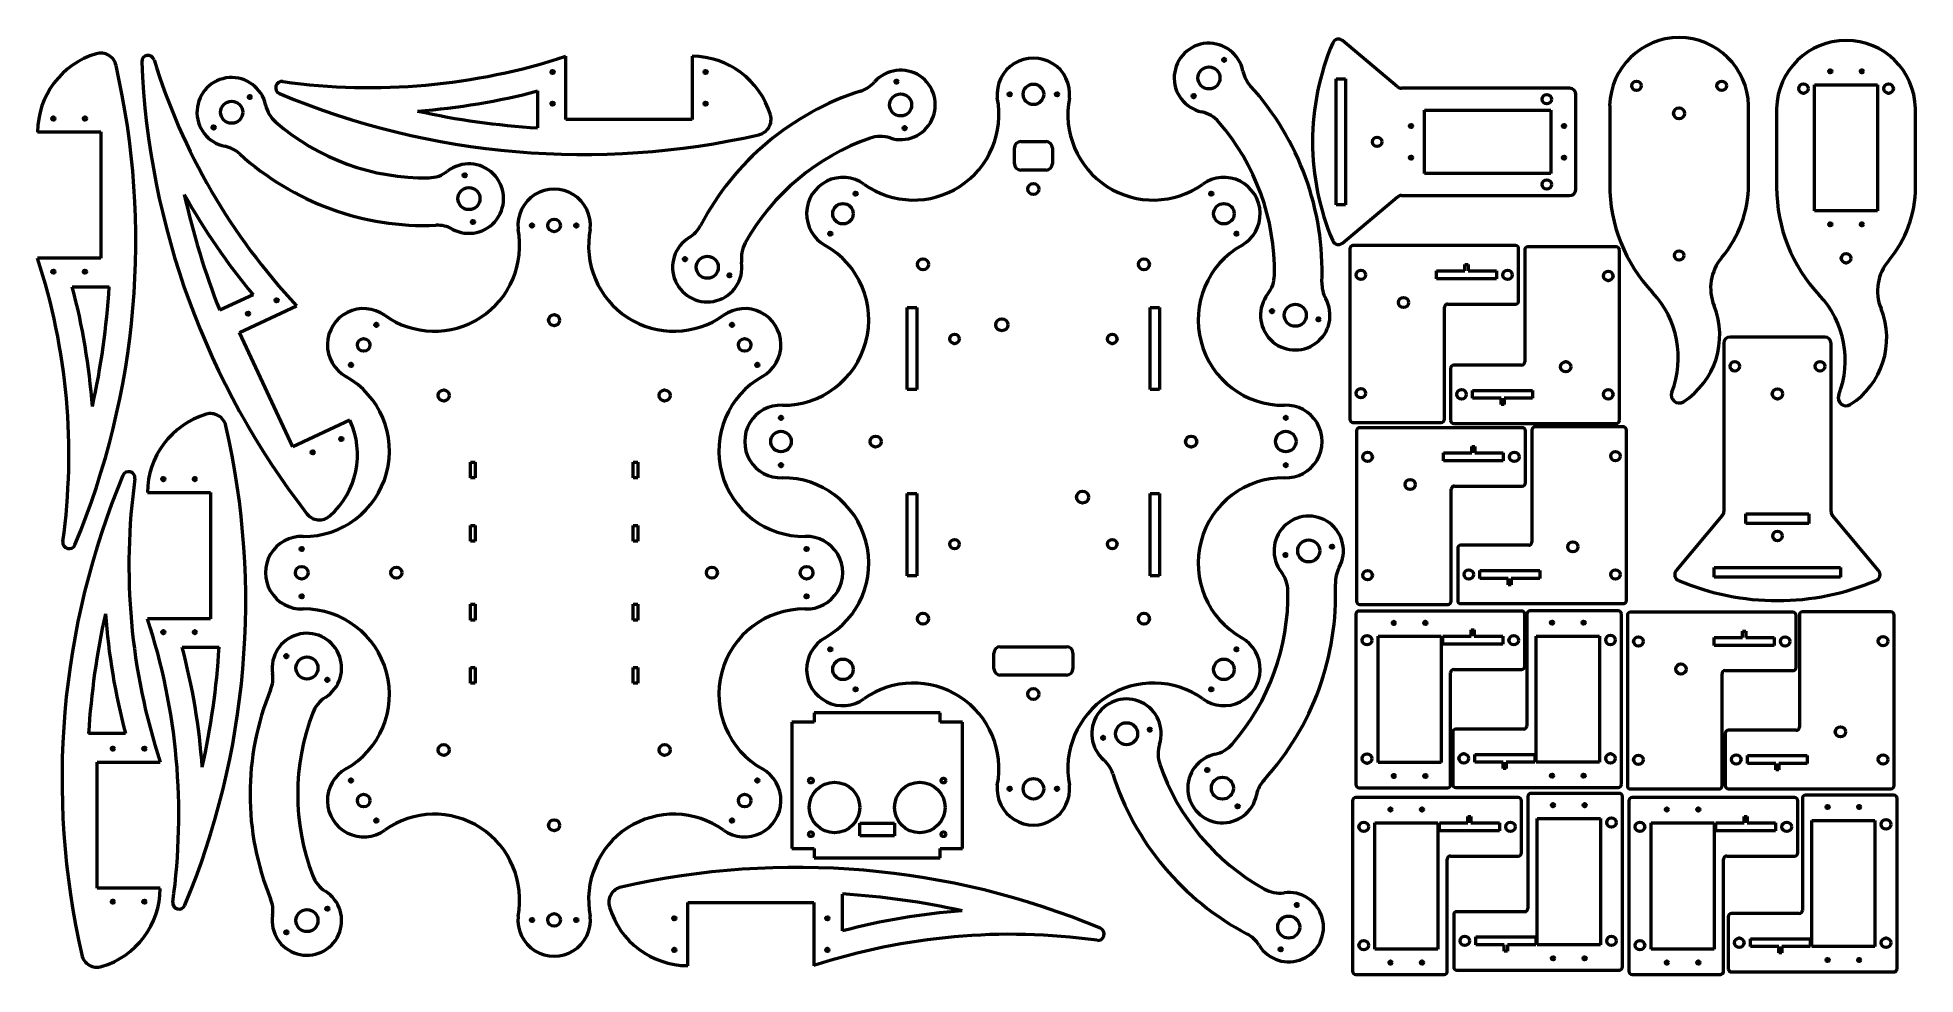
# Model space of a CAD drawing. Header units: millimetres. Extents: x 3 to 598, y 3 to 299.
import ezdxf

# ---------------------------------------------------------------- set-up
doc = ezdxf.new("R2010")
doc.units = ezdxf.units.MM
doc.layers.add('Visible (ISO)', color=7, linetype='Continuous', lineweight=50)

msp = doc.modelspace()

# ---------------------------------------------------------------- linework, layer by layer
at = {"layer": 'Visible (ISO)'}
for p, q in [((434.15, 283.81), (416.74, 298.42)), ((170.62, 273.47), (170.62, 293.47)), ((210.62, 293.47), (210.62, 273.47)), ((414.71, 286.35), (417.71, 286.35)), ((414.71, 246.35), (414.71, 286.35)), ((417.71, 286.35), (417.71, 246.35)), ((161.62, 282.47), (161.62, 270.78)), ((488.71, 283.35), (435.44, 283.35)), ((490.71, 251.35), (490.71, 281.35)), ((566.32, 244.46), (566.32, 284.46)), ((566.32, 284.46), (586.32, 284.46)), ((586.32, 284.46), (586.32, 244.46)), ((442.71, 276.35), (482.71, 276.35)), ((442.71, 256.35), (442.71, 276.35)), ((482.71, 276.35), (482.71, 256.35)), ((501.41, 277.87), (501.41, 252.87)), ((545.41, 252.87), (545.41, 277.87)), ((554.32, 276.96), (554.32, 251.96)), ((598.32, 251.96), (598.32, 276.96)), ((3.15, 269.47), (23.15, 269.47)), ((23.15, 269.47), (23.15, 229.47)), ((210.62, 273.47), (170.62, 273.47)), ((312.77, 259.41), (312.77, 264.41)), ((314.77, 266.41), (322.77, 266.41)), ((324.77, 264.41), (324.77, 259.41)), ((322.77, 257.41), (314.77, 257.41)), ((482.71, 256.35), (442.71, 256.35)), ((417.71, 246.35), (414.71, 246.35)), ((416.74, 234.27), (434.15, 248.88)), ((435.44, 249.35), (488.71, 249.35)), ((586.32, 244.46), (566.32, 244.46)), ((419.05, 232.46), (419.05, 178.46)), ((471.55, 233.46), (420.05, 233.46)), ((472.55, 215.96), (472.55, 232.46)), ((503.47, 233.11), (475.47, 233.11)), ((23.15, 229.47), (3.15, 229.47)), ((455.55, 225.46), (455.55, 227.46)), ((455.55, 227.46), (456.55, 227.46)), ((456.55, 227.46), (456.55, 225.46)), ((474.47, 232.11), (474.47, 196.61)), ((504.47, 178.11), (504.47, 232.11)), ((14.15, 220.47), (25.84, 220.47)), ((446.55, 225.46), (455.55, 225.46)), ((446.55, 222.96), (446.55, 225.46)), ((465.55, 222.96), (446.55, 222.96)), ((456.55, 225.46), (465.55, 225.46)), ((465.55, 225.46), (465.55, 222.96)), ((71.48, 217.92), (60.88, 212.98)), ((67.13, 205.96), (85.25, 214.42)), ((450.05, 214.96), (471.55, 214.96)), ((278.77, 187.91), (278.77, 213.91)), ((278.77, 213.91), (281.77, 213.91)), ((281.77, 213.91), (281.77, 187.91)), ((355.77, 187.91), (355.77, 213.91)), ((355.77, 213.91), (358.77, 213.91)), ((358.77, 213.91), (358.77, 187.91)), ((449.05, 178.46), (449.05, 213.96)), ((84.03, 169.71), (67.13, 205.96)), ((537.57, 202.49), (537.57, 149.22)), ((569.57, 204.49), (539.57, 204.49)), ((571.57, 149.22), (571.57, 202.49)), ((450.97, 194.61), (450.97, 178.11)), ((473.47, 195.61), (451.97, 195.61)), ((281.77, 187.91), (278.77, 187.91)), ((358.77, 187.91), (355.77, 187.91)), ((457.97, 185.11), (457.97, 187.61)), ((457.97, 187.61), (476.97, 187.61)), ((466.97, 185.11), (457.97, 185.11)), ((466.97, 183.11), (466.97, 185.11)), ((476.97, 185.11), (467.97, 185.11)), ((467.97, 185.11), (467.97, 183.11)), ((476.97, 187.61), (476.97, 185.11)), ((467.97, 183.11), (466.97, 183.11)), ((102.16, 178.16), (84.03, 169.71)), ((420.05, 177.46), (448.05, 177.46)), ((421.19, 174.8), (421.19, 120.8)), ((473.69, 175.8), (422.19, 175.8)), ((451.97, 177.11), (503.47, 177.11)), ((474.69, 158.3), (474.69, 174.8)), ((476.74, 175.05), (476.74, 139.55)), ((505.74, 176.05), (477.74, 176.05)), ((506.74, 121.05), (506.74, 175.05)), ((448.69, 167.8), (457.69, 167.8)), ((448.69, 165.3), (448.69, 167.8)), ((457.69, 167.8), (457.69, 169.8)), ((457.69, 169.8), (458.69, 169.8)), ((458.69, 169.8), (458.69, 167.8)), ((458.69, 167.8), (467.69, 167.8)), ((467.69, 167.8), (467.69, 165.3)), ((140.37, 159.86), (140.37, 164.86)), ((140.37, 164.86), (141.87, 164.86)), ((141.87, 164.86), (141.87, 159.86)), ((191.87, 159.86), (191.87, 164.86)), ((191.87, 164.86), (193.37, 164.86)), ((193.37, 164.86), (193.37, 159.86)), ((467.69, 165.3), (448.69, 165.3)), ((37.99, 155.26), (57.99, 155.26)), ((57.99, 155.26), (57.99, 115.26)), ((141.87, 159.86), (140.37, 159.86)), ((193.37, 159.86), (191.87, 159.86)), ((278.77, 128.91), (278.77, 154.91)), ((278.77, 154.91), (281.77, 154.91)), ((281.77, 154.91), (281.77, 128.91)), ((355.77, 128.91), (355.77, 154.91)), ((355.77, 154.91), (358.77, 154.91)), ((358.77, 154.91), (358.77, 128.91)), ((451.19, 120.8), (451.19, 156.3)), ((452.19, 157.3), (473.69, 157.3)), ((140.37, 139.86), (140.37, 144.86)), ((140.37, 144.86), (141.87, 144.86)), ((141.87, 144.86), (141.87, 139.86)), ((191.87, 139.86), (191.87, 144.86)), ((191.87, 144.86), (193.37, 144.86)), ((193.37, 144.86), (193.37, 139.86)), ((537.1, 147.93), (522.49, 130.52)), ((544.57, 145.49), (544.57, 148.49)), ((544.57, 148.49), (564.57, 148.49)), ((564.57, 145.49), (544.57, 145.49)), ((564.57, 148.49), (564.57, 145.49)), ((586.65, 130.52), (572.04, 147.93)), ((141.87, 139.86), (140.37, 139.86)), ((193.37, 139.86), (191.87, 139.86)), ((453.24, 137.55), (453.24, 121.05)), ((475.74, 138.55), (454.24, 138.55)), ((534.57, 128.49), (534.57, 131.49)), ((534.57, 131.49), (574.57, 131.49)), ((574.57, 131.49), (574.57, 128.49)), ((281.77, 128.91), (278.77, 128.91)), ((358.77, 128.91), (355.77, 128.91)), ((460.24, 128.05), (460.24, 130.55)), ((460.24, 130.55), (479.24, 130.55)), ((469.24, 128.05), (460.24, 128.05)), ((469.24, 126.05), (469.24, 128.05)), ((470.24, 126.05), (469.24, 126.05)), ((479.24, 128.05), (470.24, 128.05)), ((470.24, 128.05), (470.24, 126.05)), ((479.24, 130.55), (479.24, 128.05)), ((574.57, 128.49), (534.57, 128.49)), ((140.37, 114.86), (140.37, 119.86)), ((140.37, 119.86), (141.87, 119.86)), ((141.87, 119.86), (141.87, 114.86)), ((191.87, 114.86), (191.87, 119.86)), ((191.87, 119.86), (193.37, 119.86)), ((193.37, 119.86), (193.37, 114.86)), ((422.19, 119.8), (450.19, 119.8)), ((454.24, 120.05), (505.74, 120.05)), ((57.99, 115.26), (37.99, 115.26)), ((141.87, 114.86), (140.37, 114.86)), ((193.37, 114.86), (191.87, 114.86)), ((421, 116.71), (421, 62.71)), ((473.5, 117.71), (422, 117.71)), ((474.5, 100.21), (474.5, 116.71)), ((475.15, 116.79), (475.15, 81.29)), ((504.15, 117.79), (476.15, 117.79)), ((505.15, 62.79), (505.15, 116.79)), ((507.01, 116.34), (507.01, 62.34)), ((559.51, 117.34), (508.01, 117.34)), ((560.51, 99.84), (560.51, 116.34)), ((561.54, 116.44), (561.54, 80.94)), ((590.54, 117.44), (562.54, 117.44)), ((591.54, 62.44), (591.54, 116.44)), ((428, 69.71), (428, 109.71)), ((428, 109.71), (448, 109.71)), ((448, 109.71), (448, 69.71)), ((448.5, 109.71), (457.5, 109.71)), ((448.5, 107.21), (448.5, 109.71)), ((467.5, 107.21), (448.5, 107.21)), ((457.5, 109.71), (457.5, 111.71)), ((457.5, 111.71), (458.5, 111.71)), ((458.5, 111.71), (458.5, 109.71)), ((458.5, 109.71), (467.5, 109.71)), ((467.5, 109.71), (467.5, 107.21)), ((478.15, 69.79), (478.15, 109.79)), ((478.15, 109.79), (498.15, 109.79)), ((498.15, 109.79), (498.15, 69.79)), ((534.51, 109.34), (543.51, 109.34)), ((534.51, 106.84), (534.51, 109.34)), ((543.51, 109.34), (543.51, 111.34)), ((543.51, 111.34), (544.51, 111.34)), ((544.51, 111.34), (544.51, 109.34)), ((544.51, 109.34), (553.51, 109.34)), ((553.51, 109.34), (553.51, 106.84)), ((48.99, 106.26), (60.69, 106.26)), ((306.27, 99.41), (306.27, 104.41)), ((308.27, 106.41), (329.27, 106.41)), ((331.27, 104.41), (331.27, 99.41)), ((553.51, 106.84), (534.51, 106.84)), ((140.37, 94.86), (140.37, 99.86)), ((140.37, 99.86), (141.87, 99.86)), ((141.87, 99.86), (141.87, 94.86)), ((191.87, 94.86), (191.87, 99.86)), ((191.87, 99.86), (193.37, 99.86)), ((193.37, 99.86), (193.37, 94.86)), ((329.27, 97.41), (308.27, 97.41)), ((451, 62.71), (451, 98.21)), ((452, 99.21), (473.5, 99.21)), ((537.01, 62.34), (537.01, 97.84)), ((538.01, 98.84), (559.51, 98.84)), ((141.87, 94.86), (140.37, 94.86)), ((193.37, 94.86), (191.87, 94.86)), ((249.25, 85.49), (249.25, 82.49)), ((289.25, 85.49), (249.25, 85.49)), ((289.25, 82.49), (289.25, 85.49)), ((31.02, 78.87), (19.33, 78.87)), ((249.25, 82.49), (242.25, 82.49)), ((242.25, 82.49), (242.25, 42.49)), ((296.25, 82.49), (289.25, 82.49)), ((296.25, 42.49), (296.25, 82.49)), ((451.65, 79.29), (451.65, 62.79)), ((474.15, 80.29), (452.65, 80.29)), ((538.04, 78.94), (538.04, 62.44)), ((560.54, 79.94), (539.04, 79.94)), ((458.65, 69.79), (458.65, 72.29)), ((458.65, 72.29), (477.65, 72.29)), ((477.65, 72.29), (477.65, 69.79)), ((545.04, 69.44), (545.04, 71.94)), ((545.04, 71.94), (564.04, 71.94)), ((564.04, 71.94), (564.04, 69.44)), ((22.02, 69.87), (42.02, 69.87)), ((22.02, 29.87), (22.02, 69.87)), ((448, 69.71), (428, 69.71)), ((467.65, 69.79), (458.65, 69.79)), ((467.65, 67.79), (467.65, 69.79)), ((468.65, 67.79), (467.65, 67.79)), ((477.65, 69.79), (468.65, 69.79)), ((468.65, 69.79), (468.65, 67.79)), ((498.15, 69.79), (478.15, 69.79)), ((554.04, 69.44), (545.04, 69.44)), ((554.04, 67.44), (554.04, 69.44)), ((555.04, 67.44), (554.04, 67.44)), ((564.04, 69.44), (555.04, 69.44)), ((555.04, 69.44), (555.04, 67.44)), ((422, 61.71), (450, 61.71)), ((452.65, 61.79), (504.15, 61.79)), ((504.48, 59.96), (476.48, 59.96)), ((508.01, 61.34), (536.01, 61.34)), ((539.04, 61.44), (590.54, 61.44)), ((419.95, 57.6), (419.95, 3.6)), ((472.45, 58.6), (420.95, 58.6)), ((473.45, 41.1), (473.45, 57.6)), ((475.48, 58.96), (475.48, 23.46)), ((505.48, 4.96), (505.48, 58.96)), ((507.51, 57.6), (507.51, 3.6)), ((560.01, 58.6), (508.51, 58.6)), ((561.01, 41.1), (561.01, 57.6)), ((562.49, 58.39), (562.49, 22.89)), ((591.49, 59.39), (563.49, 59.39)), ((592.49, 4.39), (592.49, 58.39)), ((263.75, 50.49), (274.75, 50.49)), ((263.75, 46.49), (263.75, 50.49)), ((274.75, 50.49), (274.75, 46.49)), ((426.95, 10.6), (426.95, 50.6)), ((426.95, 50.6), (446.95, 50.6)), ((446.95, 50.6), (446.95, 10.6)), ((447.45, 50.6), (456.45, 50.6)), ((447.45, 48.1), (447.45, 50.6)), ((466.45, 48.1), (447.45, 48.1)), ((456.45, 50.6), (456.45, 52.6)), ((456.45, 52.6), (457.45, 52.6)), ((457.45, 52.6), (457.45, 50.6)), ((457.45, 50.6), (466.45, 50.6)), ((466.45, 50.6), (466.45, 48.1)), ((478.48, 11.96), (478.48, 51.96)), ((478.48, 51.96), (498.48, 51.96)), ((498.48, 51.96), (498.48, 11.96)), ((514.51, 10.6), (514.51, 50.6)), ((514.51, 50.6), (534.51, 50.6)), ((534.51, 50.6), (534.51, 10.6)), ((535.01, 50.6), (544.01, 50.6)), ((535.01, 48.1), (535.01, 50.6)), ((554.01, 48.1), (535.01, 48.1)), ((544.01, 50.6), (544.01, 52.6)), ((544.01, 52.6), (545.01, 52.6)), ((545.01, 52.6), (545.01, 50.6)), ((545.01, 50.6), (554.01, 50.6)), ((554.01, 50.6), (554.01, 48.1)), ((565.49, 11.39), (565.49, 51.39)), ((565.49, 51.39), (585.49, 51.39)), ((585.49, 51.39), (585.49, 11.39)), ((242.25, 42.49), (249.25, 42.49)), ((249.25, 42.49), (249.25, 39.49)), ((274.75, 46.49), (263.75, 46.49)), ((289.25, 42.49), (296.25, 42.49)), ((289.25, 39.49), (289.25, 42.49)), ((249.25, 39.49), (289.25, 39.49)), ((449.95, 3.6), (449.95, 39.1)), ((450.95, 40.1), (472.45, 40.1)), ((537.51, 3.6), (537.51, 39.1)), ((538.51, 40.1), (560.01, 40.1)), ((42.02, 29.87), (22.02, 29.87)), ((209.21, 25.37), (249.21, 25.37)), ((209.21, 5.37), (209.21, 25.37)), ((249.21, 25.37), (249.21, 5.37)), ((258.21, 16.37), (258.21, 28.07)), ((451.98, 21.46), (451.98, 4.96)), ((474.48, 22.46), (452.98, 22.46)), ((538.99, 20.89), (538.99, 4.39)), ((561.49, 21.89), (539.99, 21.89)), ((458.98, 11.96), (458.98, 14.46)), ((458.98, 14.46), (477.98, 14.46)), ((467.98, 11.96), (458.98, 11.96)), ((467.98, 9.96), (467.98, 11.96)), ((477.98, 11.96), (468.98, 11.96)), ((468.98, 11.96), (468.98, 9.96)), ((477.98, 14.46), (477.98, 11.96)), ((498.48, 11.96), (478.48, 11.96)), ((545.99, 11.39), (545.99, 13.89)), ((545.99, 13.89), (564.99, 13.89)), ((564.99, 13.89), (564.99, 11.39)), ((446.95, 10.6), (426.95, 10.6)), ((468.98, 9.96), (467.98, 9.96)), ((534.51, 10.6), (514.51, 10.6)), ((554.99, 11.39), (545.99, 11.39)), ((554.99, 9.39), (554.99, 11.39)), ((555.99, 9.39), (554.99, 9.39)), ((564.99, 11.39), (555.99, 11.39)), ((555.99, 11.39), (555.99, 9.39)), ((585.49, 11.39), (565.49, 11.39)), ((420.95, 2.6), (448.95, 2.6)), ((452.98, 3.96), (504.48, 3.96)), ((508.51, 2.6), (536.51, 2.6)), ((539.99, 3.39), (591.49, 3.39))]:
    msp.add_line(p, q, dxfattribs=at)
for centre, radius in [((379.22, 292.33), 0.5), ((166.37, 288.47), 0.5), ((214.87, 288.47), 0.5), ((275.38, 285.44), 0.5), ((374.4, 286.59), 3.5), ((571.32, 288.71), 0.5), ((581.32, 288.71), 0.5), ((70.42, 280.55), 0.5), ((276.68, 278.05), 3.5), ((311.27, 281.41), 0.5), ((318.77, 281.41), 3.25), ((326.27, 281.41), 0.5), ((369.58, 280.84), 0.5), ((481.46, 279.85), 1.5), ((509.91, 284.12), 1.5), ((536.91, 284.12), 1.5), ((562.82, 283.21), 1.5), ((589.82, 283.21), 1.5), ((8.15, 273.72), 0.5), ((18.15, 273.72), 0.5), ((64.67, 275.73), 3.5), ((166.37, 278.47), 0.5), ((214.87, 278.47), 0.5), ((523.41, 275.37), 1.75), ((58.93, 270.91), 0.5), ((277.98, 270.67), 0.5), ((427.71, 266.35), 1.5), ((438.46, 271.35), 0.5), ((486.96, 271.35), 0.5), ((138.54, 255.76), 0.5), ((438.46, 261.35), 0.5), ((486.96, 261.35), 0.5), ((139.85, 248.37), 3.5), ((262.41, 249.92), 0.5), ((318.77, 251.41), 1.75), ((375.13, 249.92), 0.5), ((481.46, 252.85), 1.5), ((258.4, 243.58), 3.25), ((379.14, 243.58), 3.25), ((141.15, 240.98), 0.5), ((159.87, 239.86), 0.5), ((166.87, 239.86), 2), ((173.87, 239.86), 0.5), ((571.32, 240.21), 0.5), ((581.32, 240.21), 0.5), ((254.39, 237.24), 0.5), ((383.15, 237.24), 0.5), ((208.35, 229.19), 0.5), ((215.4, 226.63), 3.5), ((283.75, 227.55), 1.75), ((353.79, 227.55), 1.75), ((523.41, 230.37), 1.5), ((576.32, 229.46), 1.5), ((8.15, 225.22), 0.5), ((18.15, 225.22), 0.5), ((222.44, 224.06), 0.5), ((422.55, 224.21), 1.5), ((469.05, 224.21), 1.5), ((500.97, 223.86), 1.5), ((78.92, 216.15), 0.5), ((401.76, 211.41), 3.5), ((436.05, 215.46), 1.62), ((69.86, 211.93), 0.5), ((110.51, 208.37), 0.5), ((166.87, 209.86), 1.75), ((223.24, 208.37), 0.5), ((308.77, 208.41), 1.91), ((394.37, 212.71), 0.5), ((409.14, 210.11), 0.5), ((106.5, 202.03), 2), ((227.25, 202.03), 2), ((293.77, 203.91), 1.5), ((343.77, 203.91), 1.5), ((487.47, 195.11), 1.62), ((541.07, 195.24), 1.5), ((568.07, 195.24), 1.5), ((102.49, 195.69), 0.5), ((231.25, 195.69), 0.5), ((131.86, 186), 1.75), ((201.89, 186), 1.75), ((422.55, 186.71), 1.5), ((454.47, 186.36), 1.5), ((500.97, 186.36), 1.5), ((554.57, 186.49), 1.62), ((238.77, 178.91), 0.5), ((398.77, 178.91), 0.5), ((99.42, 172.2), 0.5), ((238.77, 171.41), 3.25), ((268.77, 171.41), 1.75), ((368.77, 171.41), 1.75), ((398.77, 171.41), 3.25), ((90.36, 167.97), 0.5), ((424.69, 166.55), 1.5), ((471.19, 166.55), 1.5), ((503.24, 166.8), 1.5), ((238.77, 163.91), 0.5), ((398.77, 163.91), 0.5), ((42.99, 159.51), 0.5), ((52.99, 159.51), 0.5), ((334.37, 153.81), 1.91), ((438.19, 157.8), 1.62), ((554.57, 141.49), 1.5), ((86.87, 137.36), 0.5), ((246.87, 137.36), 0.5), ((293.77, 138.91), 1.5), ((343.77, 138.91), 1.5), ((406.04, 136.78), 3.5), ((413.43, 138.08), 0.5), ((489.74, 138.05), 1.62), ((86.87, 129.86), 2), ((116.87, 129.86), 1.75), ((216.87, 129.86), 1.75), ((246.87, 129.86), 2), ((398.66, 135.48), 0.5), ((424.69, 129.05), 1.5), ((456.74, 129.3), 1.5), ((503.24, 129.3), 1.5), ((86.87, 122.36), 0.5), ((246.87, 122.36), 0.5), ((283.75, 115.27), 1.75), ((353.79, 115.27), 1.75), ((433, 113.96), 0.5), ((443, 113.96), 0.5), ((483.15, 114.04), 0.5), ((493.15, 114.04), 0.5), ((42.99, 111.01), 0.5), ((52.99, 111.01), 0.5), ((424.5, 108.46), 1.5), ((471, 108.46), 1.5), ((501.65, 108.54), 1.5), ((510.51, 108.09), 1.5), ((557.01, 108.09), 1.5), ((588.04, 108.19), 1.5), ((82.01, 103.41), 0.5), ((88.51, 99.66), 3.5), ((254.39, 105.57), 0.5), ((258.4, 99.23), 3.25), ((379.14, 99.23), 3.25), ((383.15, 105.57), 0.5), ((95, 95.91), 0.5), ((524.01, 99.34), 1.62), ((262.41, 92.89), 0.5), ((318.77, 91.41), 1.75), ((375.13, 92.89), 0.5), ((340.89, 77.55), 0.5), ((348.28, 78.85), 3.5), ((355.67, 80.15), 0.5), ((574.54, 79.44), 1.62), ((27.02, 74.12), 0.5), ((37.02, 74.12), 0.5), ((131.86, 73.72), 1.75), ((201.89, 73.72), 1.75), ((424.5, 70.96), 1.5), ((455.15, 71.04), 1.5), ((501.65, 71.04), 1.5), ((510.51, 70.59), 1.5), ((541.54, 70.69), 1.5), ((588.04, 70.69), 1.5), ((373.86, 67.35), 0.5), ((433, 65.46), 0.5), ((443, 65.46), 0.5), ((483.15, 65.54), 0.5), ((493.15, 65.54), 0.5), ((102.49, 64.02), 0.5), ((106.5, 57.68), 2), ((227.25, 57.68), 2), ((231.25, 64.02), 0.5), ((248.25, 63.99), 0.75), ((255.75, 55.49), 8), ((282.75, 55.49), 8), ((290.25, 63.99), 0.75), ((311.27, 61.41), 0.5), ((318.77, 61.41), 3.25), ((326.27, 61.41), 0.5), ((378.68, 61.6), 3.5), ((383.5, 55.86), 0.5), ((431.95, 54.85), 0.5), ((441.95, 54.85), 0.5), ((483.48, 56.21), 0.5), ((493.48, 56.21), 0.5), ((519.51, 54.85), 0.5), ((529.51, 54.85), 0.5), ((570.49, 55.64), 0.5), ((580.49, 55.64), 0.5), ((110.51, 51.34), 0.5), ((166.87, 49.86), 1.75), ((223.24, 51.34), 0.5), ((248.25, 46.99), 0.75), ((290.25, 46.99), 0.75), ((423.45, 49.35), 1.5), ((469.95, 49.35), 1.5), ((501.98, 50.71), 1.5), ((511.01, 49.35), 1.5), ((557.51, 49.35), 1.5), ((588.99, 50.14), 1.5), ((27.02, 25.62), 0.5), ((37.02, 25.62), 0.5), ((95, 23.41), 0.5), ((402.27, 24.61), 0.5), ((88.51, 19.66), 3.5), ((159.87, 19.86), 0.5), ((166.87, 19.86), 2), ((173.87, 19.86), 0.5), ((204.96, 20.37), 0.5), ((253.46, 20.37), 0.5), ((399.7, 17.57), 3.5), ((82.01, 15.91), 0.5), ((423.45, 11.85), 1.5), ((455.48, 13.21), 1.5), ((501.98, 13.21), 1.5), ((511.01, 11.85), 1.5), ((542.49, 12.64), 1.5), ((588.99, 12.64), 1.5), ((204.96, 10.37), 0.5), ((253.46, 10.37), 0.5), ((397.14, 10.52), 0.5), ((431.95, 6.35), 0.5), ((441.95, 6.35), 0.5), ((483.48, 7.71), 0.5), ((493.48, 7.71), 0.5), ((519.51, 6.35), 0.5), ((529.51, 6.35), 0.5), ((570.49, 7.14), 0.5), ((580.49, 7.14), 0.5)]:
    msp.add_circle(centre, radius, dxfattribs=at)
for centre, radius, start, end in [((374.4, 286.59), 11, 11.41042, 257.80117), ((487.23, 266.35), 80, 156.94609, 203.05391), ((415.46, 296.89), 2, 50, 156.94609), ((523.41, 277.37), 22.01, 1.30195, 178.69805), ((576.32, 276.46), 22.01, 1.30195, 178.69805), ((29.15, 269.34), 26, 106.6007, 179.7252), ((23.15, 289.47), 5, 12.84786, 106.6007), ((38.15, 291.76), 2, 17.09215, 182.34598), ((285.95, 301.91), 250, 182.34598, 217.84786), ((231.23, 351.13), 200, 197.09215, 223.12215), ((108.41, 483.55), 200, 262.09215, 288.12215), ((210.49, 267.48), 26, 16.6007, 89.7252), ((318.77, 281.41), 11.5, 354.35425, 185.64575), ((-215.72, 234.99), 250, 337.34598, 12.84786), ((64.67, 275.73), 11, 12.19883, 258.58958), ((276.68, 278.05), 11, 252.19883, 138.58958), ((394.98, 290.74), 10, 191.41042, 222.26338), ((80.62, 283.47), 2, 82.09215, 247.34598), ((176.14, 512.34), 250, 247.34598, 282.84786), ((108.41, 483.55), 208, 274.19161, 284.82167), ((290.57, 199.27), 87.3, 107.73662, 152.26338), ((260.93, 291.94), 10, 287.73662, 318.58958), ((280.78, 274.98), 27.07, 234.52084, 11.27003), ((356.76, 274.98), 27.07, 168.72997, 305.47916), ((322.97, 225.3), 87.3, 357.73662, 42.26338), ((435.44, 285.35), 2, 230, 270), ((488.71, 281.35), 2, 0, 90), ((85.2, 280.17), 10, 192.19883, 229.05995), ((176.14, 512.34), 242, 257.46403, 266.55993), ((230.62, 273.47), 5, 282.84786, 16.6007), ((369.96, 266.06), 10, 40.94005, 77.80117), ((125.95, 327.15), 72.2, 229.05995, 270.94005), ((270.26, 258.06), 10, 72.19883, 109.05995), ((322.97, 225.3), 72.2, 359.05995, 40.94005), ((60.52, 255.15), 10, 47.73662, 78.58958), ((125.95, 327.15), 87.3, 227.73662, 272.26338), ((290.57, 199.27), 72.2, 109.05995, 150.94005), ((314.77, 264.41), 2, 90, 180), ((322.77, 264.41), 2, 0, 90), ((126.97, 264.96), 10, 270.94005, 307.80117), ((139.85, 248.37), 11, 241.41042, 127.80117), ((314.77, 259.41), 2, 180, 270), ((322.77, 259.41), 2, 270, 0), ((166.87, 239.86), 11.5, 354.35425, 185.64575), ((258.4, 243.58), 11.5, 54.52084, 240.65659), ((379.14, 243.58), 11.5, 299.34341, 125.47916), ((488.71, 251.35), 2, 270, 0), ((551.41, 252.87), 50, 180, 223.2799), ((509.41, 252.87), 36, 319.88083, 0), ((604.32, 251.96), 50, 180, 223.2799), ((562.32, 251.96), 36, 319.88083, 0), ((231.23, 351.13), 208, 209.19161, 219.82167), ((285.95, 301.91), 242, 192.46403, 201.55993), ((435.44, 247.35), 2, 90, 130), ((128.88, 233.44), 27.07, 234.52084, 11.27003), ((129.8, 229.93), 10, 61.41042, 92.26338), ((204.86, 233.44), 27.07, 168.72997, 305.47916), ((204.45, 244.55), 10, 301.41042, 332.26338), ((215.4, 226.63), 11, 121.41042, 7.80117), ((236.2, 229.48), 10, 150.94005, 187.80117), ((239.5, 209.96), 27.07, 269.38361, 60.65659), ((398.04, 209.96), 27.07, 119.34341, 270.61639), ((415.46, 235.8), 2, 203.05391, 310), ((420.05, 232.46), 1, 90, 180), ((471.55, 232.46), 1, 0, 90), ((475.47, 232.11), 1, 90, 180), ((503.47, 232.11), 1, 0, 90), ((-186.93, 167.26), 200, 352.09215, 18.12215), ((548.41, 220.01), 15, 139.88083, 201.9077), ((601.32, 219.1), 15, 139.88083, 201.9077), ((-186.93, 167.26), 208, 4.19161, 14.82167), ((-215.72, 234.99), 242, 347.46403, 356.55993), ((385.17, 224.28), 10, 322.19883, 359.05995), ((420.2, 221.46), 10, 177.73662, 208.58958), ((401.76, 211.41), 11, 142.19883, 28.58958), ((450.05, 213.96), 1, 90, 180), ((471.55, 215.96), 1, 270, 0), ((493.17, 198.03), 30, 338.51199, 43.2799), ((511.3, 205.09), 25, 302.56706, 21.9077), ((546.08, 197.12), 30, 338.51199, 43.2799), ((106.5, 202.03), 11.5, 54.52084, 240.65659), ((227.25, 202.03), 11.5, 299.34341, 125.47916), ((564.21, 204.17), 25, 302.56706, 21.9077), ((539.57, 202.49), 2, 90, 180), ((569.57, 202.49), 2, 0, 90), ((473.47, 196.61), 1, 270, 0), ((87.6, 168.41), 27.07, 269.38361, 60.65659), ((246.14, 168.41), 27.07, 119.34341, 270.61639), ((451.97, 194.61), 1, 90, 180), ((523.41, 186.12), 2.5, 158.51199, 302.56706), ((576.32, 185.21), 2.5, 158.51199, 302.56706), ((63.99, 155.13), 26, 106.6007, 179.7252), ((57.99, 175.26), 5, 12.84786, 106.6007), ((238.77, 171.41), 11.5, 87.81848, 272.18152), ((398.77, 171.41), 11.5, 267.81848, 92.18152), ((-180.88, 120.78), 250, 337.34598, 12.84786), ((78.54, 167.29), 26, 311.6007, 24.7252), ((420.05, 178.46), 1, 180, 270), ((422.19, 174.8), 1, 90, 180), ((448.05, 178.46), 1, 270, 0), ((451.97, 178.11), 1, 180, 270), ((473.69, 174.8), 1, 0, 90), ((477.74, 175.05), 1, 90, 180), ((503.47, 178.11), 1, 270, 0), ((505.74, 175.05), 1, 0, 90), ((32.02, 159.87), 2, 352.09215, 157.34598), ((260.89, 64.35), 250, 157.34598, 192.84786), ((232.1, 132.08), 200, 172.09215, 198.12215), ((239.5, 132.85), 27.07, 299.34341, 90.61639), ((398.04, 132.85), 27.07, 89.38361, 240.65659), ((452.19, 156.3), 1, 90, 180), ((473.69, 158.3), 1, 270, 0), ((535.57, 149.22), 2, 320, 0), ((573.57, 149.22), 2, 180, 220), ((92.48, 151.58), 5, 217.84786, 311.6007), ((406.04, 136.78), 11, 331.41042, 217.80117), ((13.15, 139.47), 2, 172.09215, 337.34598), ((86.87, 129.86), 11.5, 87.81848, 272.18152), ((246.87, 129.86), 11.5, 267.81848, 92.18152), ((454.24, 137.55), 1, 90, 180), ((475.74, 139.55), 1, 270, 0), ((424.48, 126.73), 10, 151.41042, 182.26338), ((327.26, 122.89), 87.3, 317.73662, 2.26338), ((389.45, 123.91), 10, 0.94005, 37.80117), ((524.03, 129.24), 2, 140, 246.94609), ((554.57, 201.01), 80, 246.94609, 293.05391), ((585.11, 129.24), 2, 293.05391, 40), ((327.26, 122.89), 72.2, 319.05995, 0.94005), ((422.19, 120.8), 1, 180, 270), ((450.19, 120.8), 1, 270, 0), ((454.24, 121.05), 1, 180, 270), ((505.74, 121.05), 1, 270, 0), ((260.89, 64.35), 242, 167.46403, 176.55993), ((232.1, 132.08), 208, 184.19161, 194.82167), ((-152.09, 53.05), 200, 352.09215, 18.12215), ((87.6, 91.3), 27.07, 299.34341, 90.61639), ((246.14, 91.3), 27.07, 89.38361, 240.65659), ((422, 116.71), 1, 90, 180), ((473.5, 116.71), 1, 0, 90), ((476.15, 116.79), 1, 90, 180), ((504.15, 116.79), 1, 0, 90), ((508.01, 116.34), 1, 90, 180), ((559.51, 116.34), 1, 0, 90), ((562.54, 116.44), 1, 90, 180), ((590.54, 116.44), 1, 0, 90), ((88.51, 99.66), 11, 302.19883, 188.58958), ((258.4, 99.23), 11.5, 119.34341, 305.47916), ((379.14, 99.23), 11.5, 234.52084, 60.65659), ((-152.09, 53.05), 208, 4.19161, 14.82167), ((-180.88, 120.78), 242, 347.46403, 356.55993), ((308.27, 104.41), 2, 90, 180), ((329.27, 104.41), 2, 0, 90), ((67.74, 96.52), 10, 337.73662, 8.58958), ((308.27, 99.41), 2, 180, 270), ((329.27, 99.41), 2, 270, 0), ((452, 98.21), 1, 90, 180), ((473.5, 100.21), 1, 270, 0), ((538.01, 97.84), 1, 90, 180), ((559.51, 99.84), 1, 270, 0), ((157.79, 59.66), 87.3, 157.73662, 202.26338), ((99.7, 81.89), 10, 122.19883, 159.05995), ((280.78, 67.83), 27.07, 348.72997, 125.47916), ((356.76, 67.83), 27.07, 54.52084, 191.27003), ((348.28, 78.85), 11, 342.19883, 228.58958), ((157.79, 59.66), 72.2, 159.05995, 200.94005), ((452.65, 79.29), 1, 90, 180), ((474.15, 81.29), 1, 270, 0), ((539.04, 78.94), 1, 90, 180), ((560.54, 80.94), 1, 270, 0), ((368.27, 72.43), 10, 162.19883, 199.05995), ((378.68, 61.6), 11, 102.19883, 348.58958), ((374.25, 82.13), 10, 282.19883, 319.05995), ((106.5, 57.68), 11.5, 119.34341, 305.47916), ((227.25, 57.68), 11.5, 234.52084, 60.65659), ((334.39, 63.1), 10, 17.73662, 48.58958), ((427.06, 92.74), 87.3, 197.73662, 242.26338), ((427.06, 92.74), 72.2, 199.05995, 240.94005), ((318.77, 61.41), 11.5, 174.35425, 5.64575), ((399.27, 57.45), 10, 137.73662, 168.58958), ((422, 62.71), 1, 180, 270), ((450, 62.71), 1, 270, 0), ((452.65, 62.79), 1, 180, 270), ((476.48, 58.96), 1, 90, 180), ((504.15, 62.79), 1, 270, 0), ((504.48, 58.96), 1, 0, 90), ((508.01, 62.34), 1, 180, 270), ((536.01, 62.34), 1, 270, 0), ((539.04, 62.44), 1, 180, 270), ((590.54, 62.44), 1, 270, 0), ((420.95, 57.6), 1, 90, 180), ((472.45, 57.6), 1, 0, 90), ((508.51, 57.6), 1, 90, 180), ((560.01, 57.6), 1, 0, 90), ((563.49, 58.39), 1, 90, 180), ((591.49, 58.39), 1, 0, 90), ((128.88, 26.28), 27.07, 348.72997, 125.47916), ((204.86, 26.28), 27.07, 54.52084, 191.27003), ((243.69, -213.49), 250, 67.34598, 102.84786), ((450.95, 39.1), 1, 90, 180), ((472.45, 41.1), 1, 270, 0), ((538.51, 39.1), 1, 90, 180), ((560.01, 41.1), 1, 270, 0), ((16.02, 29.99), 26, 286.6007, 359.7252), ((99.7, 37.43), 10, 200.94005, 237.80117), ((189.21, 25.37), 5, 102.84786, 196.6007), ((47.99, 25.26), 2, 172.09215, 337.34598), ((67.74, 22.79), 10, 351.41042, 22.26338), ((88.51, 19.66), 11, 171.41042, 57.80117), ((209.33, 31.37), 26, 196.6007, 269.7252), ((243.69, -213.49), 242, 77.46403, 86.55993), ((399.7, 17.57), 11, 211.41042, 97.80117), ((396.85, 38.37), 10, 240.94005, 277.80117), ((166.87, 19.86), 11.5, 174.35425, 5.64575), ((311.42, -184.7), 208, 94.19161, 104.82167), ((452.98, 21.46), 1, 90, 180), ((474.48, 23.46), 1, 270, 0), ((539.99, 20.89), 1, 90, 180), ((561.49, 22.89), 1, 270, 0), ((311.42, -184.7), 200, 82.09215, 108.12215), ((339.21, 15.37), 2, 262.09215, 67.34598), ((381.78, 6.62), 10, 31.41042, 62.26338), ((22.02, 9.87), 5, 192.84786, 286.6007), ((420.95, 3.6), 1, 180, 270), ((448.95, 3.6), 1, 270, 0), ((452.98, 4.96), 1, 180, 270), ((504.48, 4.96), 1, 270, 0), ((508.51, 3.6), 1, 180, 270), ((536.51, 3.6), 1, 270, 0), ((539.99, 4.39), 1, 180, 270), ((591.49, 4.39), 1, 270, 0)]:
    msp.add_arc(centre, radius, start, end, dxfattribs=at)

doc.saveas('drawing.dxf')
